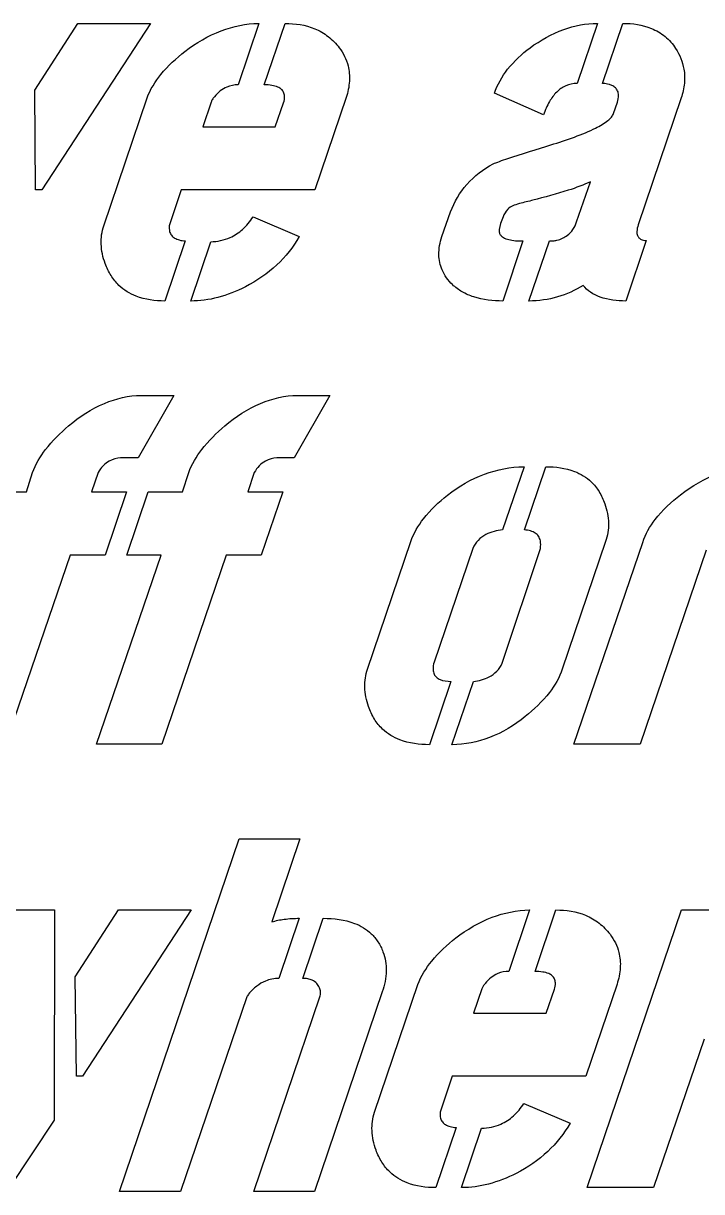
# Model space of a CAD drawing. Header units: inches. Extents: x 3.1 to 35.1, y -33.5 to 2.5.
# Drawn here: x 19.24 to 21.726, y -28.996 to -24.713 of the extents above; entities that cross this region are included whole.
import ezdxf

# ---------------------------------------------------------------- set-up
doc = ezdxf.new("R2010")
doc.units = ezdxf.units.IN
doc.header["$MEASUREMENT"] = 0

msp = doc.modelspace()

# ---------------------------------------------------------------- linework, layer by layer
for p, q in [((20.103, -24.7135), (20.027, -24.9389)), ((20.123, -24.9389), (20.1991, -24.7135)), ((21.3437, -24.7135), (21.269, -24.9336)), ((21.3623, -24.9336), (21.437, -24.7135)), ((19.5347, -25.4552), (19.6934, -24.9869)), ((21.1462, -25.0483), (20.9661, -24.9696)), ((21.4024, -25.0443), (21.417, -25.0029)), ((21.6505, -24.9869), (21.4931, -25.4525)), ((21.2676, -25.4405), (21.3183, -25.2938)), ((20.0817, -25.4232), (20.2511, -25.4952)), ((20.774, -25.4952), (20.806, -25.4045)), ((19.8335, -25.5112), (19.7588, -25.7313)), ((19.8535, -25.7313), (19.9269, -25.5139)), ((21.0702, -25.5112), (20.9968, -25.7313)), ((21.0929, -25.7313), (21.1676, -25.5112)), ((21.5224, -25.5099), (21.4477, -25.7313)), ((21.0749, -26.3385), (20.9961, -26.5706)), ((21.0762, -26.5706), (21.1549, -26.3385)), ((20.5012, -27.0802), (20.66, -26.6133)), ((21.3737, -26.6133), (21.2149, -27.0802)), ((20.8868, -26.6386), (20.7453, -27.0548)), ((20.9948, -27.0588), (21.1349, -26.6386)), ((20.8067, -27.1255), (20.728, -27.3577)), ((20.8107, -27.3577), (20.8894, -27.1255)), ((21.0955, -27.9635), (21.0195, -28.1889)), ((21.1155, -28.1889), (21.1916, -27.9635)), ((20.2511, -27.9941), (20.1764, -28.2143)), ((20.2644, -28.2143), (20.3391, -27.9941)), ((20.5272, -28.7052), (20.686, -28.2369)), ((21.0742, -28.6732), (21.2436, -28.7452)), ((20.8261, -28.7612), (20.7513, -28.9813)), ((20.8461, -28.9813), (20.9194, -28.7639))]:
    msp.add_line(p, q)
for points in [[(19.44, -24.7135), (19.7055, -24.7135), (19.3079, -25.3231), (19.2852, -25.3231), (19.2826, -24.9589)], [(18.9317, -28.2089), (19.0891, -27.9635), (19.3546, -27.9635), (19.3533, -28.7345), (19.1892, -28.9813), (19.0544, -28.9813), (19.0731, -28.3944), (18.9571, -28.5731), (18.9344, -28.5731)], [(19.4306, -28.2089), (19.5894, -27.9635), (19.8549, -27.9635), (19.4573, -28.5731), (19.4346, -28.5731)]]:
    msp.add_lwpolyline(points, close=True)
for points in [[(20.4232, -24.9856), (20.3084, -25.3231), (19.8189, -25.3231), (19.7748, -25.4552)], [(19.9282, -25.0029), (19.8976, -25.0923), (20.163, -25.0923), (20.1937, -25.0043)], [(20.9981, -25.4232), (20.9888, -25.4472), (20.9835, -25.4685)], [(19.6728, -26.077), (19.7915, -26.077), (19.6608, -26.3064), (19.5967, -26.3064)], [(20.2451, -26.077), (20.3638, -26.077), (20.2331, -26.3064), (20.169, -26.3064)], [(19.514, -26.3598), (19.49, -26.4305), (19.6181, -26.4305), (19.5394, -26.6626), (19.4113, -26.6626), (19.1752, -27.3563), (18.9364, -27.3563), (19.1725, -26.6626), (19.0471, -26.6626), (19.1258, -26.4305), (19.2512, -26.4305), (19.2739, -26.3598)], [(20.0863, -26.3598), (20.0623, -26.4305), (20.1904, -26.4305), (20.1117, -26.6626), (19.9836, -26.6626), (19.7475, -27.3563), (19.5087, -27.3563), (19.7448, -26.6626), (19.6194, -26.6626), (19.6981, -26.4305), (19.8235, -26.4305), (19.8462, -26.3598)], [(21.7419, -26.644), (21.5004, -27.3563), (21.2576, -27.3563), (21.5098, -26.6159)], [(20.059, -28.2823), (19.8162, -28.996), (19.5921, -28.996), (20.031, -27.7033), (20.2537, -27.7033), (20.151, -28.0075)], [(21.7345, -28.437), (21.5491, -28.9813), (21.3063, -28.9813), (21.6518, -27.9635), (21.8946, -27.9635), (21.8573, -28.0769)], [(20.5552, -28.2636), (20.3071, -28.996), (20.0843, -28.996), (20.3271, -28.2823)], [(21.4157, -28.2356), (21.301, -28.5731), (20.8114, -28.5731), (20.7674, -28.7052)], [(20.9208, -28.2529), (20.8901, -28.3423), (21.1556, -28.3423), (21.1862, -28.2543)]]:
    msp.add_lwpolyline(points)
for points, knots in [([(19.8322, -24.8162), (19.8729, -24.785), (19.9173, -24.7587), (20.0096, -24.7236), (20.0555, -24.7144), (20.103, -24.7135)], [0, 0, 0, 0, 0.3909347, 0.3909347, 0.7525892, 0.7525892, 0.7525892, 0.7525892]), ([(20.1991, -24.7135), (20.2362, -24.7135), (20.2734, -24.7189), (20.3255, -24.7404), (20.3421, -24.7499), (20.3726, -24.7736), (20.3861, -24.7874), (20.3978, -24.8028)], [0, 0, 0, 0, 0.2832723, 0.2832723, 0.4295154, 0.4295154, 0.577475, 0.577475, 0.577475, 0.577475]), ([(21.0969, -24.8028), (21.135, -24.7754), (21.1764, -24.7518), (21.2603, -24.7214), (21.3014, -24.7135), (21.3437, -24.7135)], [0, 0, 0, 0, 0.3581709, 0.3581709, 0.6801579, 0.6801579, 0.6801579, 0.6801579]), ([(21.437, -24.7135), (21.4725, -24.7135), (21.5085, -24.7183), (21.5596, -24.7392), (21.5764, -24.749), (21.6068, -24.7742), (21.6197, -24.7889), (21.6305, -24.8055)], [0, 0, 0, 0, 0.2704772, 0.2704772, 0.4202529, 0.4202529, 0.5707972, 0.5707972, 0.5707972, 0.5707972]), ([(19.6934, -24.9869), (19.705, -24.9556), (19.7231, -24.9268), (19.7696, -24.8695), (19.8005, -24.8412), (19.8322, -24.8162)], [0, 0, 0, 0, 0.2547163, 0.2547163, 0.5628556, 0.5628556, 0.5628556, 0.5628556]), ([(20.3978, -24.8028), (20.4127, -24.8229), (20.4238, -24.8448), (20.4345, -24.8874), (20.436, -24.9061), (20.4337, -24.9456), (20.4295, -24.966), (20.4232, -24.9856)], [0, 0, 0, 0, 0.1902216, 0.1902216, 0.3344606, 0.3344606, 0.4917357, 0.4917357, 0.4917357, 0.4917357]), ([(20.9661, -24.9696), (20.9772, -24.9376), (20.994, -24.9085), (21.0383, -24.852), (21.0666, -24.8258), (21.0969, -24.8028)], [0, 0, 0, 0, 0.2577672, 0.2577672, 0.547389, 0.547389, 0.547389, 0.547389]), ([(21.6305, -24.8055), (21.6453, -24.8288), (21.6558, -24.854), (21.6635, -24.8984), (21.6641, -24.9156), (21.6607, -24.9514), (21.6565, -24.9694), (21.6505, -24.9869)], [0, 0, 0, 0, 0.2103492, 0.2103492, 0.3431692, 0.3431692, 0.4840903, 0.4840903, 0.4840903, 0.4840903]), ([(20.027, -24.9389), (20.0128, -24.9389), (19.9991, -24.9413), (19.9773, -24.9504), (19.9692, -24.9553), (19.9537, -24.9675), (19.9466, -24.9749), (19.9402, -24.9829)], [0, 0, 0, 0, 0.1076722, 0.1076722, 0.1801889, 0.1801889, 0.2580855, 0.2580855, 0.2580855, 0.2580855]), ([(20.1937, -25.0043), (20.1961, -24.9966), (20.1977, -24.9883), (20.197, -24.9753), (20.196, -24.9704), (20.1919, -24.9618), (20.1893, -24.9583), (20.1822, -24.9517), (20.1776, -24.9489), (20.166, -24.9439), (20.1585, -24.9421), (20.142, -24.9394), (20.1323, -24.9389), (20.123, -24.9389)], [0, 0, 0, 0, 0.0608787, 0.0608787, 0.0994011, 0.0994011, 0.1331243, 0.1331243, 0.173307, 0.173307, 0.2293628, 0.2293628, 0.3002935, 0.3002935, 0.3002935, 0.3002935]), ([(21.269, -24.9336), (21.2547, -24.9338), (21.241, -24.9365), (21.2154, -24.9477), (21.2044, -24.9555), (21.1841, -24.9754), (21.1753, -24.9875), (21.1592, -25.0153), (21.152, -25.0318), (21.1462, -25.0483)], [0, 0, 0, 0, 0.1082842, 0.1082842, 0.2126641, 0.2126641, 0.3247019, 0.3247019, 0.4579304, 0.4579304, 0.4579304, 0.4579304]), ([(21.417, -25.0029), (21.4197, -24.9946), (21.4215, -24.9854), (21.421, -24.9711), (21.42, -24.9658), (21.4158, -24.9566), (21.4131, -24.9529), (21.4059, -24.946), (21.4013, -24.9432), (21.3864, -24.9366), (21.3745, -24.9344), (21.3623, -24.9336)], [0, 0, 0, 0, 0.0670115, 0.0670115, 0.1084785, 0.1084785, 0.1439244, 0.1439244, 0.1846081, 0.1846081, 0.2673531, 0.2673531, 0.2673531, 0.2673531]), ([(19.9402, -24.9829), (19.9374, -24.9861), (19.9348, -24.9896), (19.9308, -24.9963), (19.9292, -24.9996), (19.9282, -25.0029)], [0, 0, 0, 0, 0.03242563, 0.03242563, 0.0592663, 0.0592663, 0.0592663, 0.0592663]), ([(21.1729, -25.159), (21.2303, -25.1414), (21.2919, -25.1202), (21.3533, -25.0895), (21.3696, -25.0801), (21.3868, -25.0661), (21.3915, -25.0617), (21.3983, -25.0531), (21.4009, -25.0489), (21.4024, -25.0443)], [0, 0, 0, 0, 0.4575405, 0.4575405, 0.623446, 0.623446, 0.6869068, 0.6869068, 0.7367011, 0.7367011, 0.7367011, 0.7367011]), ([(20.9621, -25.2284), (20.9723, -25.2236), (20.9959, -25.2154), (21.0614, -25.1934), (21.1276, -25.1729), (21.1729, -25.159)], [0, 0, 0, 0, 0.0857927, 0.0857927, 0.2915794, 0.2915794, 0.2915794, 0.2915794]), ([(20.806, -25.4045), (20.8192, -25.3671), (20.8388, -25.3334), (20.8926, -25.2728), (20.9257, -25.2481), (20.9621, -25.2284)], [0, 0, 0, 0, 0.3020935, 0.3020935, 0.6177675, 0.6177675, 0.6177675, 0.6177675]), ([(21.3183, -25.2938), (21.2954, -25.3052), (21.265, -25.3162), (21.1954, -25.3387), (21.149, -25.3512), (21.1075, -25.3618)], [0, 0, 0, 0, 0.1950063, 0.1950063, 0.4726601, 0.4726601, 0.4726601, 0.4726601]), ([(21.0342, -25.3818), (21.027, -25.385), (21.0207, -25.3895), (21.0077, -25.4031), (21.0022, -25.4129), (20.9981, -25.4232)], [0, 0, 0, 0, 0.0598078, 0.0598078, 0.1438341, 0.1438341, 0.1438341, 0.1438341]), ([(21.1075, -25.3618), (21.0925, -25.3654), (21.0736, -25.37), (21.0482, -25.377), (21.0388, -25.3798), (21.0342, -25.3818)], [0, 0, 0, 0, 0.1174542, 0.1174542, 0.1978985, 0.1978985, 0.1978985, 0.1978985]), ([(19.9269, -25.5139), (19.9515, -25.5132), (19.9753, -25.5084), (20.0146, -25.4909), (20.0297, -25.4808), (20.0582, -25.4553), (20.0708, -25.4398), (20.0817, -25.4232)], [0, 0, 0, 0, 0.1875295, 0.1875295, 0.3274403, 0.3274403, 0.4788506, 0.4788506, 0.4788506, 0.4788506]), ([(19.54, -25.5939), (19.5317, -25.5709), (19.5263, -25.547), (19.5245, -25.4995), (19.5275, -25.4771), (19.5347, -25.4552)], [0, 0, 0, 0, 0.1864938, 0.1864938, 0.3619601, 0.3619601, 0.3619601, 0.3619601]), ([(19.7748, -25.4552), (19.7741, -25.4623), (19.7743, -25.4697), (19.7776, -25.4816), (19.7798, -25.4863), (19.7862, -25.4945), (19.7902, -25.4978), (19.7998, -25.5036), (19.8056, -25.5059), (19.8186, -25.5095), (19.8262, -25.5106), (19.8335, -25.5112)], [0, 0, 0, 0, 0.0546635, 0.0546635, 0.0945088, 0.0945088, 0.1339953, 0.1339953, 0.1804319, 0.1804319, 0.2366498, 0.2366498, 0.2366498, 0.2366498]), ([(20.9835, -25.4685), (20.9831, -25.4727), (20.9833, -25.4769), (20.9856, -25.4844), (20.9873, -25.4875), (20.9922, -25.4935), (20.9955, -25.4961), (21.005, -25.5019), (21.0121, -25.5044), (21.034, -25.51), (21.0523, -25.5112), (21.0702, -25.5112)], [0, 0, 0, 0, 0.0320808, 0.0320808, 0.0595447, 0.0595447, 0.0911432, 0.0911432, 0.144586, 0.144586, 0.2640905, 0.2640905, 0.2640905, 0.2640905]), ([(21.1956, -25.5086), (21.2093, -25.5049), (21.2223, -25.4991), (21.2415, -25.4844), (21.2483, -25.4772), (21.2599, -25.4602), (21.2644, -25.4506), (21.2676, -25.4405)], [0, 0, 0, 0, 0.1084096, 0.1084096, 0.184593, 0.184593, 0.2652402, 0.2652402, 0.2652402, 0.2652402]), ([(21.4931, -25.4525), (21.4906, -25.4602), (21.4886, -25.4687), (21.4883, -25.4814), (21.4888, -25.4862), (21.4916, -25.4938), (21.4934, -25.4967), (21.4981, -25.5017), (21.5009, -25.5037), (21.5096, -25.508), (21.5161, -25.5093), (21.5224, -25.5099)], [0, 0, 0, 0, 0.0612105, 0.0612105, 0.0967861, 0.0967861, 0.1229023, 0.1229023, 0.1489296, 0.1489296, 0.1968541, 0.1968541, 0.1968541, 0.1968541]), ([(20.2511, -25.4952), (20.2291, -25.5339), (20.2016, -25.5683), (20.1345, -25.6308), (20.0954, -25.6574), (20.0536, -25.6793)], [0, 0, 0, 0, 0.3390638, 0.3390638, 0.6988259, 0.6988259, 0.6988259, 0.6988259]), ([(20.8127, -25.6713), (20.7967, -25.6556), (20.7835, -25.6377), (20.7671, -25.5994), (20.7633, -25.5808), (20.7625, -25.539), (20.7669, -25.5166), (20.774, -25.4952)], [0, 0, 0, 0, 0.1705134, 0.1705134, 0.3175189, 0.3175189, 0.489363, 0.489363, 0.489363, 0.489363]), ([(21.1676, -25.5112), (21.1721, -25.5112), (21.1767, -25.511), (21.186, -25.5101), (21.1908, -25.5094), (21.1956, -25.5086)], [0, 0, 0, 0, 0.03478161, 0.03478161, 0.07155543, 0.07155543, 0.07155543, 0.07155543]), ([(19.7588, -25.7313), (19.7232, -25.7313), (19.6869, -25.7267), (19.6301, -25.7046), (19.6089, -25.6916), (19.5795, -25.6633), (19.5699, -25.6513), (19.5528, -25.6243), (19.5457, -25.6094), (19.54, -25.5939)], [0, 0, 0, 0, 0.2710846, 0.2710846, 0.4640273, 0.4640273, 0.5815354, 0.5815354, 0.7070764, 0.7070764, 0.7070764, 0.7070764]), ([(20.0536, -25.6793), (20.0213, -25.6957), (19.9874, -25.7092), (19.9199, -25.7267), (19.887, -25.7313), (19.8535, -25.7313)], [0, 0, 0, 0, 0.2765005, 0.2765005, 0.5311561, 0.5311561, 0.5311561, 0.5311561]), ([(20.9968, -25.7313), (20.9612, -25.7313), (20.9246, -25.7274), (20.876, -25.7115), (20.8617, -25.7053), (20.8354, -25.6902), (20.8235, -25.6814), (20.8127, -25.6713)], [0, 0, 0, 0, 0.2713174, 0.2713174, 0.3897112, 0.3897112, 0.5025324, 0.5025324, 0.5025324, 0.5025324]), ([(21.2916, -25.674), (21.2624, -25.6926), (21.2312, -25.7067), (21.1637, -25.7262), (21.1285, -25.7309), (21.0929, -25.7313)], [0, 0, 0, 0, 0.2639061, 0.2639061, 0.535518, 0.535518, 0.535518, 0.535518]), ([(21.4477, -25.7313), (21.4164, -25.7313), (21.3834, -25.7278), (21.3416, -25.7124), (21.3298, -25.7066), (21.3086, -25.692), (21.2995, -25.6836), (21.2916, -25.674)], [0, 0, 0, 0, 0.2385283, 0.2385283, 0.3389766, 0.3389766, 0.4338579, 0.4338579, 0.4338579, 0.4338579]), ([(19.406, -26.189), (19.4456, -26.1555), (19.4895, -26.1265), (19.5807, -26.0881), (19.6258, -26.0779), (19.6728, -26.077)], [0, 0, 0, 0, 0.395762, 0.395762, 0.7536368, 0.7536368, 0.7536368, 0.7536368]), ([(19.9783, -26.189), (20.0179, -26.1555), (20.0618, -26.1265), (20.153, -26.0881), (20.1981, -26.0779), (20.2451, -26.077)], [0, 0, 0, 0, 0.395762, 0.395762, 0.7536368, 0.7536368, 0.7536368, 0.7536368]), ([(19.2739, -26.3598), (19.2847, -26.3295), (19.3019, -26.3012), (19.346, -26.2442), (19.3757, -26.215), (19.406, -26.189)], [0, 0, 0, 0, 0.2452932, 0.2452932, 0.5496354, 0.5496354, 0.5496354, 0.5496354]), ([(19.8462, -26.3598), (19.857, -26.3295), (19.8742, -26.3012), (19.9183, -26.2442), (19.948, -26.215), (19.9783, -26.189)], [0, 0, 0, 0, 0.2452932, 0.2452932, 0.5496354, 0.5496354, 0.5496354, 0.5496354]), ([(19.5967, -26.3064), (19.5822, -26.3078), (19.5681, -26.3115), (19.5466, -26.3228), (19.539, -26.3285), (19.5249, -26.3426), (19.519, -26.3509), (19.514, -26.3598)], [0, 0, 0, 0, 0.1111193, 0.1111193, 0.1850318, 0.1850318, 0.2627483, 0.2627483, 0.2627483, 0.2627483]), ([(20.169, -26.3064), (20.1545, -26.3078), (20.1404, -26.3115), (20.119, -26.3228), (20.1113, -26.3285), (20.0972, -26.3426), (20.0913, -26.3509), (20.0863, -26.3598)], [0, 0, 0, 0, 0.1111193, 0.1111193, 0.1850318, 0.1850318, 0.2627483, 0.2627483, 0.2627483, 0.2627483]), ([(21.6485, -26.4412), (21.6903, -26.409), (21.7358, -26.3822), (21.8315, -26.3466), (21.8793, -26.3376), (21.9286, -26.3371)], [0, 0, 0, 0, 0.4017642, 0.4017642, 0.7778119, 0.7778119, 0.7778119, 0.7778119]), ([(20.7947, -26.4425), (20.836, -26.4105), (20.8811, -26.384), (20.9768, -26.3485), (21.0251, -26.3394), (21.0749, -26.3385)], [0, 0, 0, 0, 0.3985626, 0.3985626, 0.778081, 0.778081, 0.778081, 0.778081]), ([(21.1549, -26.3385), (21.1902, -26.3385), (21.2263, -26.343), (21.2824, -26.3646), (21.3032, -26.3773), (21.3322, -26.405), (21.3417, -26.417), (21.3586, -26.444), (21.3655, -26.459), (21.371, -26.4745)], [0, 0, 0, 0, 0.2689088, 0.2689088, 0.4572179, 0.4572179, 0.5745393, 0.5745393, 0.6998636, 0.6998636, 0.6998636, 0.6998636]), ([(20.66, -26.6133), (20.6703, -26.5827), (20.687, -26.5546), (20.7319, -26.4969), (20.7628, -26.4679), (20.7947, -26.4425)], [0, 0, 0, 0, 0.2461082, 0.2461082, 0.55703, 0.55703, 0.55703, 0.55703]), ([(21.5098, -26.6159), (21.5197, -26.5855), (21.536, -26.5575), (21.5818, -26.498), (21.6146, -26.4676), (21.6485, -26.4412)], [0, 0, 0, 0, 0.2441904, 0.2441904, 0.571882, 0.571882, 0.571882, 0.571882]), ([(21.371, -26.4745), (21.379, -26.4976), (21.3839, -26.5215), (21.3848, -26.569), (21.3812, -26.5915), (21.3737, -26.6133)], [0, 0, 0, 0, 0.1859529, 0.1859529, 0.3619187, 0.3619187, 0.3619187, 0.3619187]), ([(20.9961, -26.5706), (20.9752, -26.5726), (20.954, -26.5774), (20.9245, -26.5927), (20.9148, -26.5998), (20.8982, -26.6175), (20.8917, -26.6275), (20.8868, -26.6386)], [0, 0, 0, 0, 0.160242, 0.160242, 0.2527267, 0.2527267, 0.3450006, 0.3450006, 0.3450006, 0.3450006]), ([(21.1349, -26.6386), (21.1363, -26.6292), (21.1366, -26.6193), (21.1334, -26.604), (21.1312, -26.5983), (21.1246, -26.5887), (21.1207, -26.5849), (21.1109, -26.5783), (21.1049, -26.5759), (21.0915, -26.5721), (21.0838, -26.571), (21.0762, -26.5706)], [0, 0, 0, 0, 0.072211, 0.072211, 0.1189479, 0.1189479, 0.1607822, 0.1607822, 0.2089887, 0.2089887, 0.2667635, 0.2667635, 0.2667635, 0.2667635]), ([(20.7453, -27.0548), (20.7428, -27.0637), (20.741, -27.0734), (20.7418, -27.0884), (20.7429, -27.0939), (20.7474, -27.1034), (20.7502, -27.1071), (20.7578, -27.114), (20.7624, -27.1167), (20.7788, -27.1236), (20.7928, -27.1253), (20.8067, -27.1255)], [0, 0, 0, 0, 0.0704499, 0.0704499, 0.1135772, 0.1135772, 0.1499857, 0.1499857, 0.1909354, 0.1909354, 0.2848872, 0.2848872, 0.2848872, 0.2848872]), ([(20.8894, -27.1255), (20.9093, -27.1235), (20.9291, -27.1187), (20.9572, -27.1038), (20.9666, -27.0968), (20.9831, -27.0795), (20.9897, -27.0697), (20.9948, -27.0588)], [0, 0, 0, 0, 0.1521388, 0.1521388, 0.2423655, 0.2423655, 0.3335814, 0.3335814, 0.3335814, 0.3335814]), ([(20.5052, -27.2176), (20.4973, -27.1946), (20.4922, -27.1708), (20.4909, -27.1239), (20.494, -27.1017), (20.5012, -27.0802)], [0, 0, 0, 0, 0.1849979, 0.1849979, 0.3579647, 0.3579647, 0.3579647, 0.3579647]), ([(21.2149, -27.0802), (21.2046, -27.1117), (21.1878, -27.1406), (21.1423, -27.1996), (21.1112, -27.2291), (21.0789, -27.2549)], [0, 0, 0, 0, 0.2524055, 0.2524055, 0.5679557, 0.5679557, 0.5679557, 0.5679557]), ([(20.728, -27.3577), (20.6915, -27.3577), (20.6539, -27.3531), (20.5962, -27.3309), (20.5748, -27.318), (20.545, -27.2896), (20.5351, -27.2772), (20.5178, -27.2492), (20.5107, -27.2337), (20.5052, -27.2176)], [0, 0, 0, 0, 0.2783594, 0.2783594, 0.4708585, 0.4708585, 0.592179, 0.592179, 0.7216749, 0.7216749, 0.7216749, 0.7216749]), ([(21.0789, -27.2549), (21.0392, -27.2866), (20.9958, -27.3132), (20.9041, -27.3483), (20.8582, -27.3572), (20.8107, -27.3577)], [0, 0, 0, 0, 0.3865927, 0.3865927, 0.7484413, 0.7484413, 0.7484413, 0.7484413]), ([(20.8247, -28.0662), (20.8655, -28.035), (20.9098, -28.0087), (21.0022, -27.9736), (21.0481, -27.9644), (21.0955, -27.9635)], [0, 0, 0, 0, 0.3909347, 0.3909347, 0.7525892, 0.7525892, 0.7525892, 0.7525892]), ([(21.1916, -27.9635), (21.2288, -27.9635), (21.266, -27.9689), (21.3181, -27.9904), (21.3346, -27.9999), (21.3651, -28.0236), (21.3786, -28.0374), (21.3904, -28.0528)], [0, 0, 0, 0, 0.2832723, 0.2832723, 0.4295154, 0.4295154, 0.577475, 0.577475, 0.577475, 0.577475]), ([(20.151, -28.0075), (20.1655, -28.0026), (20.1809, -27.9995), (20.2141, -27.9951), (20.2328, -27.9941), (20.2511, -27.9941)], [0, 0, 0, 0, 0.1165146, 0.1165146, 0.2556276, 0.2556276, 0.2556276, 0.2556276]), ([(20.3391, -27.9941), (20.3776, -27.9941), (20.4177, -27.9987), (20.4764, -28.0213), (20.4971, -28.0336), (20.5242, -28.0595), (20.5325, -28.0695), (20.547, -28.0919), (20.5531, -28.1041), (20.5579, -28.1169)], [0, 0, 0, 0, 0.2927828, 0.2927828, 0.4782269, 0.4782269, 0.5776986, 0.5776986, 0.6814826, 0.6814826, 0.6814826, 0.6814826]), ([(20.686, -28.2369), (20.6976, -28.2056), (20.7156, -28.1768), (20.7622, -28.1195), (20.793, -28.0912), (20.8247, -28.0662)], [0, 0, 0, 0, 0.2547163, 0.2547163, 0.5628556, 0.5628556, 0.5628556, 0.5628556]), ([(21.3904, -28.0528), (21.4053, -28.0729), (21.4163, -28.0948), (21.427, -28.1374), (21.4285, -28.1561), (21.4263, -28.1956), (21.422, -28.216), (21.4157, -28.2356)], [0, 0, 0, 0, 0.1902216, 0.1902216, 0.3344606, 0.3344606, 0.4917357, 0.4917357, 0.4917357, 0.4917357]), ([(20.5579, -28.1169), (20.5665, -28.1394), (20.5704, -28.1628), (20.5694, -28.2131), (20.5639, -28.2389), (20.5552, -28.2636)], [0, 0, 0, 0, 0.1837753, 0.1837753, 0.3833824, 0.3833824, 0.3833824, 0.3833824]), ([(20.1764, -28.2143), (20.1593, -28.2143), (20.1429, -28.2175), (20.1156, -28.2288), (20.105, -28.2353), (20.0843, -28.2513), (20.0745, -28.2611), (20.0656, -28.2716)], [0, 0, 0, 0, 0.1301316, 0.1301316, 0.225091, 0.225091, 0.3297407, 0.3297407, 0.3297407, 0.3297407]), ([(20.3151, -28.2329), (20.3103, -28.2278), (20.3047, -28.2238), (20.2934, -28.2185), (20.2882, -28.2169), (20.2768, -28.2147), (20.2706, -28.2143), (20.2644, -28.2143)], [0, 0, 0, 0, 0.0533999, 0.0533999, 0.0950708, 0.0950708, 0.1419359, 0.1419359, 0.1419359, 0.1419359]), ([(21.0195, -28.1889), (21.0054, -28.1889), (20.9916, -28.1913), (20.9698, -28.2004), (20.9617, -28.2053), (20.9462, -28.2175), (20.9391, -28.2249), (20.9328, -28.2329)], [0, 0, 0, 0, 0.1076722, 0.1076722, 0.1801889, 0.1801889, 0.2580855, 0.2580855, 0.2580855, 0.2580855]), ([(21.1862, -28.2543), (21.1886, -28.2466), (21.1902, -28.2383), (21.1896, -28.2253), (21.1885, -28.2204), (21.1845, -28.2118), (21.1818, -28.2083), (21.1747, -28.2017), (21.1701, -28.1989), (21.1585, -28.1939), (21.151, -28.1921), (21.1346, -28.1894), (21.1248, -28.1889), (21.1155, -28.1889)], [0, 0, 0, 0, 0.0608787, 0.0608787, 0.0994011, 0.0994011, 0.1331243, 0.1331243, 0.173307, 0.173307, 0.2293628, 0.2293628, 0.3002935, 0.3002935, 0.3002935, 0.3002935]), ([(20.3271, -28.2823), (20.329, -28.2763), (20.3298, -28.2702), (20.3287, -28.2585), (20.3273, -28.2533), (20.3225, -28.2428), (20.319, -28.2376), (20.3151, -28.2329)], [0, 0, 0, 0, 0.0477213, 0.0477213, 0.0894301, 0.0894301, 0.1359555, 0.1359555, 0.1359555, 0.1359555]), ([(20.9328, -28.2329), (20.93, -28.2361), (20.9273, -28.2396), (20.9233, -28.2463), (20.9217, -28.2496), (20.9208, -28.2529)], [0, 0, 0, 0, 0.03242563, 0.03242563, 0.0592663, 0.0592663, 0.0592663, 0.0592663]), ([(20.0656, -28.2716), (20.0642, -28.2735), (20.0626, -28.2756), (20.0604, -28.2792), (20.0595, -28.2808), (20.059, -28.2823)], [0, 0, 0, 0, 0.01826507, 0.01826507, 0.03200885, 0.03200885, 0.03200885, 0.03200885]), ([(20.9194, -28.7639), (20.944, -28.7632), (20.9679, -28.7584), (21.0071, -28.7409), (21.0222, -28.7308), (21.0507, -28.7053), (21.0633, -28.6898), (21.0742, -28.6732)], [0, 0, 0, 0, 0.1875295, 0.1875295, 0.3274403, 0.3274403, 0.4788506, 0.4788506, 0.4788506, 0.4788506]), ([(20.5326, -28.8439), (20.5242, -28.8209), (20.5188, -28.797), (20.517, -28.7495), (20.5201, -28.7271), (20.5272, -28.7052)], [0, 0, 0, 0, 0.1864938, 0.1864938, 0.3619601, 0.3619601, 0.3619601, 0.3619601]), ([(20.7674, -28.7052), (20.7666, -28.7123), (20.7668, -28.7197), (20.7701, -28.7316), (20.7723, -28.7363), (20.7788, -28.7445), (20.7827, -28.7478), (20.7924, -28.7536), (20.7982, -28.7559), (20.8112, -28.7595), (20.8187, -28.7606), (20.8261, -28.7612)], [0, 0, 0, 0, 0.0546635, 0.0546635, 0.0945088, 0.0945088, 0.1339953, 0.1339953, 0.1804319, 0.1804319, 0.2366498, 0.2366498, 0.2366498, 0.2366498]), ([(21.2436, -28.7452), (21.2216, -28.7839), (21.1941, -28.8183), (21.127, -28.8808), (21.088, -28.9074), (21.0462, -28.9293)], [0, 0, 0, 0, 0.3390638, 0.3390638, 0.6988259, 0.6988259, 0.6988259, 0.6988259]), ([(20.7513, -28.9813), (20.7158, -28.9813), (20.6795, -28.9767), (20.6226, -28.9546), (20.6014, -28.9416), (20.572, -28.9133), (20.5624, -28.9013), (20.5454, -28.8743), (20.5383, -28.8594), (20.5326, -28.8439)], [0, 0, 0, 0, 0.2710846, 0.2710846, 0.4640273, 0.4640273, 0.5815354, 0.5815354, 0.7070764, 0.7070764, 0.7070764, 0.7070764]), ([(21.0462, -28.9293), (21.0138, -28.9457), (20.9799, -28.9592), (20.9124, -28.9767), (20.8795, -28.9813), (20.8461, -28.9813)], [0, 0, 0, 0, 0.2765005, 0.2765005, 0.5311561, 0.5311561, 0.5311561, 0.5311561])]:
    msp.add_open_spline(points, degree=3, knots=knots)

doc.saveas('drawing.dxf')
